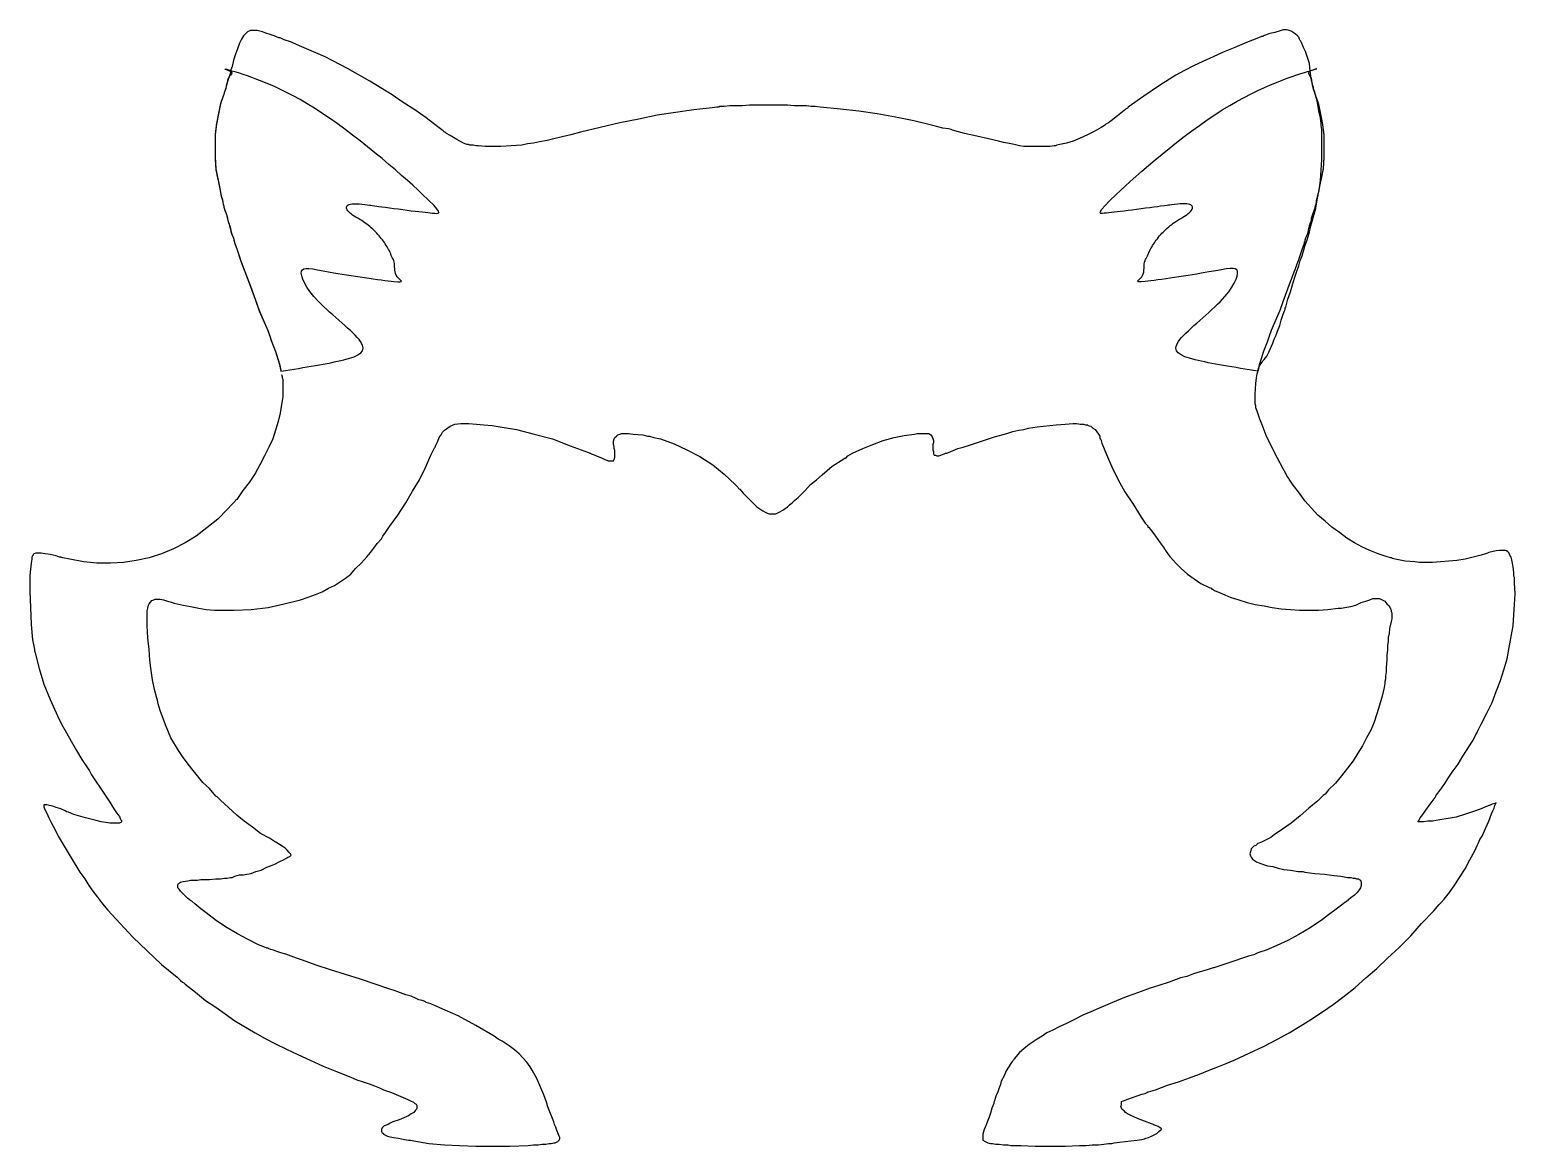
# Model space of a CAD drawing. Extents: x -102 to 19, y 4 to 421.
# Drawn here: x 10.628 to 14.275, y 5.602 to 8.343 of the extents above; entities that cross this region are included whole.
import ezdxf

# ---------------------------------------------------------------- set-up
doc = ezdxf.new("R2010")
doc.units = 0
doc.layers.add('PDF_Capa 1', color=7, linetype='CONTINUOUS')

msp = doc.modelspace()

# ---------------------------------------------------------------- linework, layer by layer
at = {"layer": 'PDF_Capa 1', "linetype": 'Continuous', "lineweight": 25}
msp.add_lwpolyline([(11.2463, 7.4968), (11.248, 7.4918), (11.248, 7.4885), (11.2497, 7.4851), (11.2497, 7.4801), (11.2497, 7.4618), (11.2497, 7.4418), (11.2463, 7.4235), (11.243, 7.4018), (11.238, 7.3818), (11.2313, 7.3601), (11.2247, 7.3385), (11.2147, 7.3185), (11.2047, 7.2968), (11.193, 7.2751), (11.1813, 7.2535), (11.1663, 7.2318), (11.1513, 7.2118), (11.1363, 7.1901), (11.133, 7.1885), (11.1313, 7.1851), (11.1247, 7.1785), (11.113, 7.1651), (11.0897, 7.1418), (11.063, 7.1201), (11.0363, 7.1001), (11.0097, 7.0835), (10.9813, 7.0685), (10.9513, 7.0568), (10.9213, 7.0468), (10.8897, 7.0401), (10.858, 7.0351), (10.8263, 7.0335), (10.793, 7.0335), (10.7597, 7.0368), (10.7263, 7.0435), (10.7097, 7.0468), (10.7047, 7.0485), (10.703, 7.0485), (10.7013, 7.0485), (10.693, 7.0518), (10.678, 7.0551), (10.6663, 7.0568), (10.6563, 7.0585), (10.648, 7.0585), (10.643, 7.0585), (10.638, 7.0568), (10.6363, 7.0551), (10.6363, 7.0535), (10.6347, 7.0518), (10.633, 7.0485), (10.633, 7.0435), (10.6313, 7.0335), (10.6297, 7.0185), (10.628, 7.0035), (10.628, 6.9851), (10.628, 6.9651), (10.6297, 6.9251), (10.6313, 6.8835), (10.633, 6.8635), (10.6347, 6.8451), (10.638, 6.8301), (10.6397, 6.8218), (10.6397, 6.8185), (10.6413, 6.8135), (10.6513, 6.7751), (10.663, 6.7368), (10.678, 6.6985), (10.6963, 6.6584), (10.7063, 6.6385), (10.718, 6.6168), (10.7297, 6.5968), (10.743, 6.5735), (10.7563, 6.5518), (10.7713, 6.5285), (10.7747, 6.5235), (10.7763, 6.5201), (10.7797, 6.5135), (10.788, 6.5018), (10.803, 6.4784), (10.818, 6.4568), (10.8247, 6.4468), (10.8297, 6.4385), (10.8347, 6.4301), (10.8397, 6.4234), (10.8447, 6.4168), (10.848, 6.4118), (10.8497, 6.4068), (10.8513, 6.4035), (10.853, 6.4018), (10.853, 6.3985), (10.8513, 6.3968), (10.848, 6.3951), (10.8413, 6.3951), (10.8347, 6.3951), (10.8247, 6.3951), (10.8147, 6.3968), (10.803, 6.3985), (10.7913, 6.4018), (10.7647, 6.4084), (10.7363, 6.4168), (10.723, 6.4218), (10.7197, 6.4234), (10.718, 6.4234), (10.7147, 6.4251), (10.7047, 6.4301), (10.693, 6.4335), (10.6847, 6.4368), (10.6763, 6.4385), (10.6697, 6.4401), (10.6647, 6.4401), (10.663, 6.4401), (10.663, 6.4385), (10.663, 6.4351), (10.6647, 6.4301), (10.6697, 6.4201), (10.6747, 6.4084), (10.6813, 6.3951), (10.6897, 6.3801), (10.698, 6.3635), (10.708, 6.3468), (10.7297, 6.3101), (10.7513, 6.2751), (10.763, 6.2585), (10.773, 6.2418), (10.783, 6.2284), (10.7947, 6.2134), (10.8063, 6.1968), (10.8197, 6.1818), (10.8497, 6.1485), (10.8813, 6.1151), (10.9163, 6.0818), (10.9513, 6.0484), (10.9897, 6.0168), (10.998, 6.0085), (11.003, 6.0051), (11.0063, 6.0035), (11.0097, 6.0001), (11.0347, 5.9801), (11.0597, 5.9601), (11.0847, 5.9435), (11.108, 5.9268), (11.1313, 5.9101), (11.1813, 5.8801), (11.2063, 5.8668), (11.2313, 5.8534), (11.258, 5.8401), (11.2863, 5.8268), (11.3163, 5.8135), (11.348, 5.7984), (11.3813, 5.7851), (11.4163, 5.7718), (11.4313, 5.7651), (11.4463, 5.7601), (11.4613, 5.7551), (11.4747, 5.7501), (11.4863, 5.7451), (11.4963, 5.7401), (11.5063, 5.7368), (11.5163, 5.7335), (11.533, 5.7268), (11.5447, 5.7218), (11.5563, 5.7168), (11.563, 5.7134), (11.5697, 5.7101), (11.573, 5.7068), (11.5763, 5.7051), (11.578, 5.7018), (11.578, 5.6985), (11.578, 5.6935), (11.5747, 5.6901), (11.5713, 5.6851), (11.5647, 5.6818), (11.558, 5.6768), (11.5463, 5.6718), (11.5347, 5.6668), (11.5197, 5.6618), (11.513, 5.6584), (11.508, 5.6551), (11.498, 5.6518), (11.493, 5.6468), (11.4913, 5.6434), (11.4913, 5.6385), (11.493, 5.6351), (11.4963, 5.6335), (11.4963, 5.6318), (11.4997, 5.6301), (11.5063, 5.6268), (11.513, 5.6251), (11.5213, 5.6235), (11.533, 5.6218), (11.548, 5.6184), (11.558, 5.6168), (11.563, 5.6168), (11.5713, 5.6151), (11.608, 5.6085), (11.6463, 5.6051), (11.683, 5.6034), (11.723, 5.6018), (11.763, 5.6018), (11.8063, 5.6018), (11.8513, 5.6034), (11.8647, 5.6051), (11.8763, 5.6051), (11.8863, 5.6068), (11.8947, 5.6068), (11.903, 5.6085), (11.908, 5.6085), (11.9147, 5.6101), (11.918, 5.6101), (11.9247, 5.6135), (11.928, 5.6168), (11.9297, 5.6201), (11.9297, 5.6218), (11.9297, 5.6235), (11.928, 5.6268), (11.9247, 5.6351), (11.9213, 5.6434), (11.9197, 5.6485), (11.9163, 5.6551), (11.9147, 5.6618), (11.9113, 5.6701), (11.903, 5.6901), (11.8997, 5.6985), (11.898, 5.7035), (11.898, 5.7051), (11.8963, 5.7101), (11.8897, 5.7284), (11.883, 5.7451), (11.878, 5.7568), (11.873, 5.7684), (11.8613, 5.7885), (11.8563, 5.7968), (11.848, 5.8085), (11.8397, 5.8185), (11.8297, 5.8285), (11.818, 5.8384), (11.8047, 5.8485), (11.788, 5.8601), (11.778, 5.8651), (11.768, 5.8718), (11.723, 5.8985), (11.6797, 5.9218), (11.6347, 5.9418), (11.613, 5.9518), (11.6013, 5.9551), (11.5997, 5.9568), (11.5963, 5.9585), (11.5913, 5.9601), (11.583, 5.9618), (11.5747, 5.9651), (11.5647, 5.9701), (11.5513, 5.9735), (11.538, 5.9784), (11.5247, 5.9835), (11.5097, 5.9885), (11.4763, 6.0001), (11.4397, 6.0118), (11.3663, 6.0351), (11.3313, 6.0468), (11.298, 6.0585), (11.283, 6.0635), (11.2697, 6.0685), (11.2563, 6.0735), (11.2447, 6.0768), (11.2347, 6.0801), (11.2263, 6.0835), (11.2197, 6.0851), (11.2147, 6.0868), (11.213, 6.0884), (11.2097, 6.0884), (11.203, 6.0918), (11.1897, 6.0968), (11.163, 6.1101), (11.138, 6.1235), (11.113, 6.1385), (11.0863, 6.1551), (11.0613, 6.1751), (11.048, 6.1851), (11.033, 6.1968), (11.0263, 6.2035), (11.023, 6.2051), (11.0213, 6.2068), (11.0163, 6.2101), (11.0097, 6.2168), (11.003, 6.2235), (10.998, 6.2284), (10.9947, 6.2335), (10.9913, 6.2368), (10.9913, 6.2401), (10.9913, 6.2434), (10.993, 6.2468), (10.998, 6.2501), (11.0047, 6.2518), (11.0163, 6.2535), (11.023, 6.2551), (11.0313, 6.2551), (11.0397, 6.2551), (11.048, 6.2568), (11.0697, 6.2568), (11.0847, 6.2585), (11.0963, 6.2585), (11.1063, 6.2601), (11.113, 6.2601), (11.1197, 6.2618), (11.1247, 6.2618), (11.128, 6.2635), (11.1313, 6.2651), (11.143, 6.2684), (11.148, 6.2684), (11.1497, 6.2684), (11.153, 6.2684), (11.1613, 6.2701), (11.1713, 6.2718), (11.183, 6.2768), (11.1963, 6.2801), (11.2097, 6.2868), (11.223, 6.2918), (11.2313, 6.2951), (11.2347, 6.2968), (11.2363, 6.2984), (11.2513, 6.3051), (11.2563, 6.3085), (11.2613, 6.3118), (11.2663, 6.3135), (11.268, 6.3151), (11.2697, 6.3168), (11.268, 6.3201), (11.2647, 6.3235), (11.2597, 6.3285), (11.2547, 6.3335), (11.248, 6.3384), (11.2347, 6.3468), (11.233, 6.3485), (11.2313, 6.3485), (11.2263, 6.3518), (11.2163, 6.3585), (11.1947, 6.3701), (11.1747, 6.3851), (11.1547, 6.4001), (11.1363, 6.4151), (11.1163, 6.4335), (11.0963, 6.4518), (11.0913, 6.4568), (11.088, 6.4601), (11.0847, 6.4618), (11.0697, 6.4801), (11.053, 6.4951), (11.0397, 6.5118), (11.0263, 6.5285), (11.0147, 6.5435), (11.003, 6.5585), (10.993, 6.5735), (10.9747, 6.6051), (10.9613, 6.6368), (10.948, 6.6718), (10.943, 6.6885), (10.9413, 6.6968), (10.9397, 6.7018), (10.9347, 6.7235), (10.9297, 6.7468), (10.9263, 6.7701), (10.923, 6.7951), (10.9213, 6.8218), (10.918, 6.8501), (10.9163, 6.8801), (10.9163, 6.8951), (10.9163, 6.9068), (10.9163, 6.9168), (10.918, 6.9235), (10.9197, 6.9301), (10.9213, 6.9335), (10.928, 6.9418), (10.933, 6.9435), (10.9363, 6.9451), (10.9413, 6.9451), (10.948, 6.9451), (10.9563, 6.9435), (10.9663, 6.9401), (10.973, 6.9385), (10.983, 6.9351), (11.0047, 6.9301), (11.023, 6.9268), (11.043, 6.9235), (11.0613, 6.9201), (11.0813, 6.9185), (11.103, 6.9185), (11.1147, 6.9185), (11.1197, 6.9185), (11.1297, 6.9185), (11.1713, 6.9201), (11.213, 6.9251), (11.253, 6.9335), (11.293, 6.9435), (11.3113, 6.9501), (11.3297, 6.9568), (11.3463, 6.9635), (11.3613, 6.9718), (11.3763, 6.9785), (11.3913, 6.9885), (11.403, 6.9968), (11.4163, 7.0068), (11.428, 7.0201), (11.4413, 7.0335), (11.4563, 7.0501), (11.4647, 7.0601), (11.473, 7.0701), (11.4813, 7.0818), (11.4913, 7.0935), (11.4947, 7.1001), (11.5013, 7.1085), (11.5113, 7.1235), (11.5313, 7.1518), (11.5513, 7.1818), (11.568, 7.2101), (11.5847, 7.2385), (11.5997, 7.2685), (11.613, 7.2985), (11.6197, 7.3135), (11.6213, 7.3168), (11.623, 7.3185), (11.6247, 7.3235), (11.6297, 7.3335), (11.633, 7.3418), (11.638, 7.3485), (11.6413, 7.3551), (11.6463, 7.3601), (11.6513, 7.3635), (11.6597, 7.3701), (11.6713, 7.3751), (11.6863, 7.3768), (11.6947, 7.3768), (11.698, 7.3768), (11.6997, 7.3768), (11.7013, 7.3768), (11.7063, 7.3768), (11.7247, 7.3751), (11.743, 7.3735), (11.763, 7.3718), (11.783, 7.3685), (11.823, 7.3618), (11.8663, 7.3501), (11.9113, 7.3385), (11.9547, 7.3218), (11.9997, 7.3051), (12.003, 7.3035), (12.0047, 7.3035), (12.0063, 7.3018), (12.0113, 7.3001), (12.0197, 7.2968), (12.033, 7.2918), (12.0397, 7.2885), (12.0447, 7.2868), (12.048, 7.2851), (12.0497, 7.2851), (12.053, 7.2851), (12.058, 7.2851), (12.0613, 7.2851), (12.063, 7.2885), (12.0647, 7.2935), (12.0647, 7.3001), (12.0647, 7.3101), (12.063, 7.3151), (12.063, 7.3185), (12.0613, 7.3268), (12.0613, 7.3335), (12.063, 7.3385), (12.0647, 7.3418), (12.068, 7.3451), (12.0713, 7.3485), (12.0763, 7.3501), (12.0813, 7.3518), (12.0897, 7.3518), (12.098, 7.3518), (12.1097, 7.3501), (12.133, 7.3485), (12.1447, 7.3451), (12.1463, 7.3451), (12.1497, 7.3451), (12.1597, 7.3418), (12.1763, 7.3385), (12.2097, 7.3268), (12.2413, 7.3118), (12.273, 7.2951), (12.3047, 7.2751), (12.333, 7.2518), (12.3597, 7.2268), (12.3663, 7.2201), (12.368, 7.2168), (12.3713, 7.2151), (12.3797, 7.2051), (12.388, 7.1968), (12.3947, 7.1901), (12.4013, 7.1835), (12.408, 7.1768), (12.413, 7.1718), (12.418, 7.1685), (12.428, 7.1618), (12.4363, 7.1568), (12.443, 7.1551), (12.4513, 7.1551), (12.4597, 7.1551), (12.468, 7.1585), (12.4763, 7.1635), (12.488, 7.1718), (12.493, 7.1768), (12.4997, 7.1818), (12.5063, 7.1885), (12.5147, 7.1951), (12.5313, 7.2118), (12.5447, 7.2268), (12.5597, 7.2385), (12.573, 7.2501), (12.598, 7.2718), (12.6263, 7.2901), (12.628, 7.2918), (12.6313, 7.2918), (12.6363, 7.2968), (12.648, 7.3035), (12.673, 7.3151), (12.698, 7.3251), (12.723, 7.3351), (12.7497, 7.3418), (12.7747, 7.3468), (12.7997, 7.3501), (12.8063, 7.3518), (12.8097, 7.3518), (12.8113, 7.3518), (12.8163, 7.3518), (12.823, 7.3518), (12.828, 7.3518), (12.833, 7.3518), (12.8347, 7.3518), (12.8397, 7.3485), (12.843, 7.3435), (12.8447, 7.3401), (12.8463, 7.3351), (12.8463, 7.3301), (12.8447, 7.3251), (12.8447, 7.3118), (12.8463, 7.3068), (12.8463, 7.3018), (12.848, 7.2985), (12.8513, 7.2985), (12.8547, 7.2968), (12.8597, 7.2968), (12.8647, 7.2985), (12.873, 7.3018), (12.8763, 7.3035), (12.878, 7.3035), (12.8797, 7.3035), (12.883, 7.3051), (12.8947, 7.3101), (12.9063, 7.3151), (12.9197, 7.3185), (12.9347, 7.3235), (12.9647, 7.3334), (12.9963, 7.3435), (13.0263, 7.3518), (13.0413, 7.3568), (13.0563, 7.3601), (13.068, 7.3618), (13.0797, 7.3651), (13.1013, 7.3684), (13.148, 7.3735), (13.1697, 7.3751), (13.1897, 7.3768), (13.198, 7.3768), (13.2063, 7.3751), (13.2147, 7.3751), (13.2197, 7.3735), (13.223, 7.3735), (13.2247, 7.3735), (13.2263, 7.3718), (13.233, 7.3701), (13.238, 7.3651), (13.243, 7.3618), (13.2513, 7.3501), (13.2547, 7.3451), (13.2547, 7.3418), (13.2547, 7.3401), (13.2563, 7.3385), (13.258, 7.3351), (13.2597, 7.3285), (13.2713, 7.3001), (13.2847, 7.2701), (13.2997, 7.2385), (13.3163, 7.2084), (13.3363, 7.1785), (13.3563, 7.1468), (13.3663, 7.1318), (13.373, 7.1251), (13.373, 7.1218), (13.3747, 7.1218), (13.3797, 7.1151), (13.3913, 7.1001), (13.403, 7.0834), (13.408, 7.0768), (13.413, 7.0701), (13.413, 7.0685), (13.4147, 7.0685), (13.4163, 7.0651), (13.4197, 7.0601), (13.4263, 7.0501), (13.4413, 7.0335), (13.4547, 7.0201), (13.4697, 7.0068), (13.4863, 6.9951), (13.503, 6.9835), (13.523, 6.9735), (13.528, 6.9718), (13.5297, 6.9701), (13.5313, 6.9701), (13.5363, 6.9668), (13.5563, 6.9584), (13.5747, 6.9501), (13.5963, 6.9435), (13.6163, 6.9368), (13.6363, 6.9318), (13.658, 6.9285), (13.678, 6.9251), (13.6997, 6.9218), (13.723, 6.9201), (13.7447, 6.9185), (13.768, 6.9185), (13.7913, 6.9185), (13.8147, 6.9201), (13.8397, 6.9235), (13.843, 6.9235), (13.8447, 6.9235), (13.8463, 6.9235), (13.848, 6.9235), (13.8563, 6.9251), (13.8713, 6.9268), (13.883, 6.9301), (13.8963, 6.9368), (13.908, 6.9401), (13.918, 6.9435), (13.9247, 6.9468), (13.928, 6.9468), (13.9313, 6.9468), (13.9347, 6.9468), (13.9413, 6.9468), (13.948, 6.9435), (13.9547, 6.9401), (13.9597, 6.9335), (13.9647, 6.9285), (13.968, 6.9218), (13.9697, 6.9185), (13.9697, 6.9151), (13.9713, 6.9118), (13.9713, 6.9018), (13.9713, 6.8968), (13.9697, 6.8901), (13.9663, 6.8735), (13.9647, 6.8601), (13.963, 6.8518), (13.963, 6.8418), (13.9613, 6.8318), (13.9613, 6.8201), (13.9597, 6.8085), (13.9597, 6.7968), (13.958, 6.7768), (13.958, 6.7668), (13.9563, 6.7568), (13.9563, 6.7485), (13.9547, 6.7434), (13.9547, 6.7418), (13.9547, 6.7385), (13.953, 6.7284), (13.948, 6.7068), (13.9413, 6.6851), (13.9347, 6.6635), (13.928, 6.6434), (13.9197, 6.6235), (13.9097, 6.6051), (13.8997, 6.5851), (13.888, 6.5668), (13.8763, 6.5484), (13.863, 6.5301), (13.848, 6.5118), (13.833, 6.4934), (13.8163, 6.4768), (13.808, 6.4668), (13.803, 6.4634), (13.8013, 6.4618), (13.7997, 6.4601), (13.7897, 6.4501), (13.768, 6.4318), (13.7463, 6.4135), (13.7247, 6.3951), (13.703, 6.3801), (13.683, 6.3668), (13.6747, 6.3601), (13.6647, 6.3551), (13.658, 6.3518), (13.6547, 6.3501), (13.6513, 6.3485), (13.643, 6.3451), (13.638, 6.3401), (13.633, 6.3384), (13.6297, 6.3351), (13.6263, 6.3318), (13.6247, 6.3251), (13.623, 6.3201), (13.6247, 6.3151), (13.6263, 6.3118), (13.6297, 6.3068), (13.6347, 6.3035), (13.6397, 6.3001), (13.648, 6.2968), (13.6563, 6.2935), (13.6663, 6.2901), (13.6797, 6.2885), (13.693, 6.2851), (13.7063, 6.2818), (13.723, 6.2801), (13.7413, 6.2768), (13.7463, 6.2768), (13.748, 6.2768), (13.7497, 6.2768), (13.753, 6.2768), (13.758, 6.2751), (13.783, 6.2718), (13.8063, 6.2701), (13.818, 6.2684), (13.8297, 6.2668), (13.8463, 6.2651), (13.863, 6.2618), (13.8713, 6.2618), (13.8763, 6.2601), (13.8813, 6.2601), (13.8847, 6.2585), (13.8897, 6.2585), (13.8913, 6.2568), (13.8947, 6.2551), (13.8963, 6.2501), (13.8963, 6.2468), (13.8963, 6.2418), (13.8947, 6.2368), (13.8913, 6.2318), (13.8863, 6.2251), (13.8797, 6.2185), (13.8713, 6.2118), (13.8597, 6.2018), (13.8563, 6.2001), (13.848, 6.1935), (13.8313, 6.1818), (13.8163, 6.1701), (13.8013, 6.1584), (13.7713, 6.1385), (13.743, 6.1218), (13.7163, 6.1068), (13.6897, 6.0951), (13.663, 6.0835), (13.648, 6.0785), (13.643, 6.0768), (13.6397, 6.0751), (13.633, 6.0718), (13.6197, 6.0685), (13.6047, 6.0635), (13.5863, 6.0568), (13.5497, 6.0451), (13.5397, 6.0418), (13.5347, 6.0401), (13.533, 6.0401), (13.528, 6.0385), (13.518, 6.0351), (13.5013, 6.0301), (13.4847, 6.0251), (13.468, 6.0184), (13.453, 6.0151), (13.4247, 6.0051), (13.3997, 5.9968), (13.378, 5.9901), (13.3563, 5.9818), (13.338, 5.9751), (13.3197, 5.9685), (13.2863, 5.9551), (13.2513, 5.9401), (13.233, 5.9318), (13.213, 5.9234), (13.193, 5.9135), (13.173, 5.9035), (13.1547, 5.8951), (13.1397, 5.8868), (13.1247, 5.8801), (13.113, 5.8718), (13.1013, 5.8651), (13.0913, 5.8585), (13.0813, 5.8518), (13.073, 5.8451), (13.058, 5.8318), (13.0447, 5.8168), (13.043, 5.8135), (13.0397, 5.8101), (13.0363, 5.8051), (13.0247, 5.7868), (13.0197, 5.7751), (13.013, 5.7618), (13.0113, 5.7535), (13.008, 5.7451), (13.0047, 5.7351), (12.9997, 5.7251), (12.9963, 5.7134), (12.9947, 5.7101), (12.9947, 5.7068), (12.9897, 5.6951), (12.9863, 5.6835), (12.983, 5.6734), (12.9797, 5.6651), (12.9763, 5.6568), (12.9747, 5.6518), (12.973, 5.6485), (12.9713, 5.6434), (12.968, 5.6318), (12.968, 5.6285), (12.968, 5.6235), (12.968, 5.6168), (12.973, 5.6135), (12.9763, 5.6118), (12.9797, 5.6101), (12.9863, 5.6085), (12.9913, 5.6085), (12.9997, 5.6068), (13.008, 5.6068), (13.018, 5.6051), (13.0297, 5.6051), (13.0363, 5.6034), (13.043, 5.6034), (13.0613, 5.6034), (13.0963, 5.6018), (13.1697, 5.6018), (13.2047, 5.6034), (13.2213, 5.6034), (13.2363, 5.6051), (13.2513, 5.6051), (13.2647, 5.6068), (13.2763, 5.6085), (13.278, 5.6085), (13.2797, 5.6085), (13.2847, 5.6085), (13.2897, 5.6101), (13.303, 5.6118), (13.3313, 5.6151), (13.3463, 5.6168), (13.358, 5.6184), (13.3647, 5.6201), (13.368, 5.6218), (13.3747, 5.6235), (13.3813, 5.6268), (13.3947, 5.6335), (13.3997, 5.6385), (13.4047, 5.6418), (13.4063, 5.6434), (13.4063, 5.6451), (13.403, 5.6468), (13.398, 5.6501), (13.3897, 5.6535), (13.388, 5.6535), (13.3863, 5.6551), (13.3813, 5.6568), (13.3647, 5.6635), (13.3513, 5.6685), (13.3397, 5.6734), (13.3297, 5.6785), (13.323, 5.6818), (13.318, 5.6851), (13.3147, 5.6885), (13.3097, 5.6918), (13.308, 5.6951), (13.3063, 5.7001), (13.308, 5.7035), (13.308, 5.7051), (13.308, 5.7101), (13.308, 5.7118), (13.313, 5.7134), (13.3213, 5.7168), (13.358, 5.7301), (13.3663, 5.7318), (13.3713, 5.7335), (13.373, 5.7351), (13.3747, 5.7351), (13.3913, 5.7401), (13.4213, 5.7518), (13.448, 5.7601), (13.4747, 5.7701), (13.4997, 5.7785), (13.523, 5.7885), (13.5447, 5.7968), (13.5647, 5.8051), (13.5847, 5.8135), (13.6213, 5.8301), (13.6563, 5.8468), (13.6913, 5.8651), (13.7197, 5.8801), (13.7463, 5.8968), (13.773, 5.9135), (13.8013, 5.9318), (13.828, 5.9501), (13.8547, 5.9701), (13.8813, 5.9918), (13.908, 6.0151), (13.9347, 6.0385), (13.9613, 6.0635), (13.9897, 6.0901), (14.018, 6.1184), (14.0447, 6.1485), (14.0747, 6.1801), (14.088, 6.1951), (14.093, 6.2001), (14.0997, 6.2085), (14.113, 6.2251), (14.1263, 6.2434), (14.138, 6.2618), (14.1513, 6.2834), (14.163, 6.3051), (14.1763, 6.3285), (14.1813, 6.3401), (14.1847, 6.3468), (14.188, 6.3551), (14.193, 6.3635), (14.2013, 6.3818), (14.2097, 6.4001), (14.2163, 6.4185), (14.2197, 6.4251), (14.223, 6.4318), (14.2247, 6.4385), (14.2263, 6.4418), (14.228, 6.4451), (14.2247, 6.4435), (14.218, 6.4418), (14.2113, 6.4385), (14.2097, 6.4385), (14.2063, 6.4368), (14.2013, 6.4351), (14.1913, 6.4301), (14.1697, 6.4234), (14.1497, 6.4168), (14.1297, 6.4101), (14.1097, 6.4068), (14.0897, 6.4035), (14.0713, 6.4001), (14.0663, 6.4001), (14.0647, 6.4001), (14.063, 6.4001), (14.0597, 6.4001), (14.0497, 6.3985), (14.0447, 6.3985), (14.0413, 6.3985), (14.038, 6.3985), (14.0363, 6.3985), (14.0363, 6.4001), (14.038, 6.4018), (14.0413, 6.4084), (14.048, 6.4168), (14.0547, 6.4268), (14.063, 6.4385), (14.073, 6.4518), (14.078, 6.4585), (14.0797, 6.4618), (14.0797, 6.4634), (14.0813, 6.4651), (14.0847, 6.4685), (14.0947, 6.4818), (14.103, 6.4951), (14.1113, 6.5085), (14.1197, 6.5201), (14.1347, 6.5401), (14.1463, 6.5601), (14.1697, 6.5968), (14.1797, 6.6151), (14.1797, 6.6168), (14.1813, 6.6168), (14.1813, 6.6184), (14.1847, 6.6251), (14.1913, 6.6385), (14.2047, 6.6651), (14.218, 6.6918), (14.228, 6.7185), (14.238, 6.7451), (14.2463, 6.7718), (14.2547, 6.7984), (14.2597, 6.8268), (14.2647, 6.8535), (14.2697, 6.8801), (14.2713, 6.9068), (14.273, 6.9318), (14.2747, 6.9584), (14.273, 6.9851), (14.273, 6.9985), (14.2713, 7.0018), (14.2713, 7.0035), (14.2713, 7.0051), (14.2713, 7.0118), (14.2697, 7.0235), (14.268, 7.0335), (14.2663, 7.0418), (14.2647, 7.0485), (14.2613, 7.0535), (14.2597, 7.0585), (14.2563, 7.0618), (14.253, 7.0635), (14.2497, 7.0651), (14.243, 7.0651), (14.2363, 7.0651), (14.228, 7.0635), (14.2097, 7.0601), (14.2063, 7.0585), (14.2013, 7.0568), (14.1913, 7.0535), (14.1713, 7.0485), (14.1513, 7.0435), (14.1313, 7.0401), (14.1113, 7.0385), (14.0913, 7.0368), (14.0713, 7.0351), (14.0613, 7.0351), (14.0547, 7.0351), (14.0397, 7.0351), (14.028, 7.0368), (14.0047, 7.0385), (13.9797, 7.0435), (13.973, 7.0451), (13.9713, 7.0468), (13.968, 7.0468), (13.958, 7.0501), (13.938, 7.0568), (13.918, 7.0651), (13.898, 7.0735), (13.8797, 7.0834), (13.8613, 7.0951), (13.843, 7.1085), (13.8247, 7.1218), (13.808, 7.1368), (13.7897, 7.1518), (13.7747, 7.1685), (13.758, 7.1868), (13.7447, 7.2051), (13.7297, 7.2251), (13.723, 7.2351), (13.7197, 7.2401), (13.718, 7.2434), (13.7163, 7.2434), (13.7113, 7.2535), (13.7047, 7.2651), (13.6913, 7.2918), (13.6763, 7.3201), (13.663, 7.3468), (13.653, 7.3735), (13.648, 7.3868), (13.6447, 7.3968), (13.6413, 7.4068), (13.638, 7.4151), (13.638, 7.4185), (13.638, 7.4201), (13.6363, 7.4251), (13.6363, 7.4368), (13.6363, 7.4485), (13.638, 7.4751), (13.6397, 7.4885), (13.6413, 7.4985), (13.643, 7.5035), (13.643, 7.5068), (13.6447, 7.5118), (13.648, 7.5201), (13.653, 7.5268), (13.6547, 7.5301), (13.6563, 7.5318), (13.658, 7.5335), (13.6647, 7.5418), (13.6697, 7.5518), (13.6763, 7.5668), (13.6797, 7.5735), (13.683, 7.5834), (13.688, 7.5935), (13.6913, 7.6035), (13.6963, 7.6168), (13.6997, 7.6301), (13.7047, 7.6451), (13.708, 7.6535), (13.7097, 7.6568), (13.7097, 7.6585), (13.7097, 7.6601), (13.7113, 7.6618), (13.7163, 7.6818), (13.723, 7.7001), (13.728, 7.7168), (13.733, 7.7335), (13.738, 7.7485), (13.743, 7.7635), (13.7463, 7.7768), (13.7513, 7.7885), (13.758, 7.8118), (13.7647, 7.8301), (13.7697, 7.8468), (13.773, 7.8618), (13.7763, 7.8735), (13.7797, 7.8851), (13.7847, 7.9051), (13.788, 7.9251), (13.7897, 7.9368), (13.793, 7.9485), (13.7963, 7.9735), (13.798, 7.9985), (13.7997, 8.0251), (13.7997, 8.0501), (13.7997, 8.0751), (13.7997, 8.0985), (13.798, 8.1085), (13.798, 8.1135), (13.7963, 8.1268), (13.793, 8.1401), (13.788, 8.1685), (13.7847, 8.1801), (13.7813, 8.1935), (13.7797, 8.1985), (13.7797, 8.2001), (13.7797, 8.2018), (13.778, 8.2068), (13.7747, 8.2185), (13.773, 8.2301), (13.7713, 8.2418), (13.7697, 8.2601), (13.763, 8.2801), (13.7597, 8.2901), (13.7547, 8.3001), (13.7497, 8.3118), (13.748, 8.3151), (13.7463, 8.3168), (13.7447, 8.3201), (13.743, 8.3251), (13.7397, 8.3285), (13.7347, 8.3335), (13.7297, 8.3368), (13.728, 8.3385), (13.7247, 8.3401), (13.7197, 8.3418), (13.713, 8.3435), (13.7047, 8.3435), (13.6947, 8.3401), (13.6847, 8.3368), (13.6763, 8.3351), (13.6697, 8.3335), (13.6613, 8.3301), (13.6563, 8.3285), (13.6547, 8.3268), (13.6513, 8.3268), (13.6447, 8.3235), (13.6147, 8.3118), (13.5863, 8.3001), (13.558, 8.2885), (13.533, 8.2768), (13.508, 8.2651), (13.4847, 8.2551), (13.463, 8.2434), (13.4413, 8.2318), (13.4013, 8.2068), (13.363, 8.1801), (13.3247, 8.1535), (13.323, 8.1501), (13.3213, 8.1501), (13.318, 8.1485), (13.3147, 8.1451), (13.298, 8.1318), (13.283, 8.1201), (13.2763, 8.1151), (13.2697, 8.1118), (13.268, 8.1101), (13.2663, 8.1085), (13.258, 8.1035), (13.2413, 8.0935), (13.2247, 8.0851), (13.2063, 8.0768), (13.1897, 8.0701), (13.173, 8.0651), (13.1563, 8.0618), (13.1497, 8.0601), (13.1463, 8.0585), (13.143, 8.0585), (13.133, 8.0568), (13.1197, 8.0568), (13.093, 8.0568), (13.0797, 8.0568), (13.068, 8.0568), (13.058, 8.0585), (13.0513, 8.0601), (13.0447, 8.0618), (13.0363, 8.0635), (13.028, 8.0651), (13.018, 8.0668), (13.0063, 8.0701), (12.9813, 8.0751), (12.953, 8.0818), (12.923, 8.0885), (12.893, 8.0968), (12.8897, 8.0985), (12.883, 8.1001), (12.8697, 8.1018), (12.8447, 8.1085), (12.798, 8.1201), (12.753, 8.1285), (12.708, 8.1368), (12.663, 8.1435), (12.618, 8.1485), (12.568, 8.1535), (12.5563, 8.1551), (12.5497, 8.1551), (12.5463, 8.1551), (12.5347, 8.1568), (12.5197, 8.1568), (12.5047, 8.1568), (12.488, 8.1585), (12.4697, 8.1585), (12.3947, 8.1585), (12.378, 8.1568), (12.3613, 8.1568), (12.3463, 8.1568), (12.333, 8.1551), (12.3213, 8.1551), (12.3197, 8.1535), (12.3163, 8.1535), (12.3147, 8.1535), (12.303, 8.1518), (12.258, 8.1468), (12.213, 8.1401), (12.168, 8.1335), (12.123, 8.1235), (12.0763, 8.1151), (12.028, 8.1035), (11.9797, 8.0918), (11.9563, 8.0851), (11.9347, 8.0801), (11.9147, 8.0751), (11.898, 8.0718), (11.8797, 8.0685), (11.8647, 8.0651), (11.8497, 8.0635), (11.8363, 8.0601), (11.8097, 8.0585), (11.7847, 8.0568), (11.7597, 8.0568), (11.7563, 8.0568), (11.7547, 8.0568), (11.7513, 8.0568), (11.7463, 8.0568), (11.7297, 8.0585), (11.723, 8.0585), (11.7163, 8.0601), (11.7113, 8.0601), (11.708, 8.0601), (11.7047, 8.0618), (11.7013, 8.0618), (11.693, 8.0651), (11.6763, 8.0735), (11.6597, 8.0835), (11.6513, 8.0885), (11.648, 8.0918), (11.6463, 8.0918), (11.6447, 8.0935), (11.643, 8.0951), (11.6297, 8.1051), (11.6013, 8.1268), (11.573, 8.1468), (11.5447, 8.1651), (11.518, 8.1835), (11.463, 8.2168), (11.408, 8.2485), (11.353, 8.2768), (11.2963, 8.3018), (11.268, 8.3135), (11.253, 8.3185), (11.2463, 8.3218), (11.243, 8.3235), (11.2413, 8.3235), (11.2397, 8.3235), (11.228, 8.3285), (11.218, 8.3318), (11.208, 8.3351), (11.1997, 8.3385), (11.193, 8.3401), (11.1863, 8.3418), (11.1813, 8.3418), (11.1763, 8.3418), (11.1697, 8.3418), (11.163, 8.3385), (11.158, 8.3335), (11.153, 8.3285), (11.148, 8.3201), (11.143, 8.3101), (11.138, 8.2968), (11.133, 8.2835), (11.128, 8.2685), (11.1247, 8.2535), (11.1213, 8.2451), (11.1213, 8.2401), (11.1113, 8.2085), (11.1097, 8.2001), (11.108, 8.1951), (11.1063, 8.1918), (11.1047, 8.1851), (11.0963, 8.1618), (11.0913, 8.1368), (11.0863, 8.1118), (11.083, 8.0851), (11.083, 8.0568), (11.083, 8.0301), (11.0847, 8.0018), (11.088, 7.9851), (11.0913, 7.9701), (11.0947, 7.9535), (11.098, 7.9351), (11.1013, 7.9251), (11.103, 7.9151), (11.1063, 7.9018), (11.1113, 7.8901), (11.1147, 7.8751), (11.1197, 7.8585), (11.1213, 7.8501), (11.123, 7.8435), (11.128, 7.8318), (11.1313, 7.8185), (11.1363, 7.8051), (11.1463, 7.7751), (11.1697, 7.7135), (11.1813, 7.6818), (11.1913, 7.6535), (11.213, 7.6035), (11.2213, 7.5785), (11.2313, 7.5535), (11.238, 7.5318), (11.2413, 7.5218), (11.243, 7.5135), (11.2447, 7.5051)], dxfattribs=at)
for points in [[(11.2447, 7.5051), (11.2441, 7.5079), (11.2436, 7.5107), (11.243, 7.5135), (11.2424, 7.5162), (11.2419, 7.519), (11.2413, 7.5218), (11.2402, 7.5251), (11.2391, 7.5285), (11.238, 7.5318), (11.2358, 7.539), (11.2336, 7.5462), (11.2313, 7.5535), (11.228, 7.5618), (11.2247, 7.5701), (11.2213, 7.5785), (11.2186, 7.5868), (11.2158, 7.5951), (11.213, 7.6035), (11.2058, 7.6201), (11.1986, 7.6368), (11.1913, 7.6535), (11.188, 7.6629), (11.1847, 7.6723), (11.1813, 7.6818), (11.1774, 7.6923), (11.1736, 7.7029), (11.1697, 7.7135), (11.1619, 7.734), (11.1541, 7.7546), (11.1463, 7.7751), (11.143, 7.7851), (11.1397, 7.7951), (11.1363, 7.8051), (11.1347, 7.8096), (11.133, 7.814), (11.1313, 7.8185), (11.1302, 7.8229), (11.1291, 7.8273), (11.128, 7.8318), (11.1263, 7.8357), (11.1247, 7.8396), (11.123, 7.8435), (11.1224, 7.8457), (11.1219, 7.8479), (11.1213, 7.8501), (11.1208, 7.8529), (11.1202, 7.8557), (11.1197, 7.8585), (11.118, 7.864), (11.1163, 7.8696), (11.1147, 7.8751), (11.1136, 7.8801), (11.1124, 7.8851), (11.1113, 7.8901), (11.1097, 7.894), (11.108, 7.8979), (11.1063, 7.9018), (11.1052, 7.9062), (11.1041, 7.9107), (11.103, 7.9151), (11.1024, 7.9185), (11.1019, 7.9218), (11.1013, 7.9251), (11.1002, 7.9285), (11.0991, 7.9318), (11.098, 7.9351), (11.0969, 7.9412), (11.0958, 7.9473), (11.0947, 7.9535), (11.0936, 7.959), (11.0924, 7.9646), (11.0913, 7.9701), (11.0902, 7.9751), (11.0891, 7.9801), (11.088, 7.9851), (11.0869, 7.9907), (11.0858, 7.9962), (11.0847, 8.0018), (11.0841, 8.0112), (11.0836, 8.0207), (11.083, 8.0301), (11.083, 8.039), (11.083, 8.0479), (11.083, 8.0568), (11.083, 8.0662), (11.083, 8.0757), (11.083, 8.0851), (11.0841, 8.094), (11.0852, 8.1029), (11.0863, 8.1118), (11.088, 8.1201), (11.0897, 8.1285), (11.0913, 8.1368), (11.093, 8.1451), (11.0947, 8.1535), (11.0963, 8.1618), (11.0991, 8.1696), (11.1019, 8.1773), (11.1047, 8.1851), (11.1052, 8.1873), (11.1058, 8.1896), (11.1063, 8.1918), (11.1069, 8.1929), (11.1074, 8.194), (11.108, 8.1951), (11.1086, 8.1968), (11.1091, 8.1985), (11.1097, 8.2001), (11.1102, 8.2029), (11.1108, 8.2057), (11.1113, 8.2085), (11.1147, 8.219), (11.118, 8.2296), (11.1213, 8.2401), (11.1213, 8.2413), (11.1213, 8.2424), (11.1213, 8.2436), (11.2782, 8.2229), (11.5529, 7.982), (11.598, 7.9335), (11.6434, 7.8846), (11.6259, 7.8882), (11.5813, 7.8968), (11.5358, 7.9029), (11.4902, 7.909), (11.4447, 7.9151), (11.3829, 7.9223), (11.4062, 7.8945), (11.4313, 7.8818), (11.4847, 7.851), (11.5101, 7.8099), (11.523, 7.7701), (11.5359, 7.7303), (11.5314, 7.7225), (11.5097, 7.7251), (11.4671, 7.7308), (11.4248, 7.7375), (11.3826, 7.7452), (11.3363, 7.7537), (11.1812, 7.7915), (11.4119, 7.6141), (11.4782, 7.5597), (11.4335, 7.5218), (11.2447, 7.5051)], [(13.643, 7.5051), (13.6436, 7.5079), (13.6441, 7.5107), (13.6447, 7.5135), (13.6452, 7.5162), (13.6458, 7.519), (13.6463, 7.5218), (13.6474, 7.5251), (13.6486, 7.5285), (13.6497, 7.5318), (13.6519, 7.539), (13.6541, 7.5462), (13.6563, 7.5535), (13.6597, 7.5618), (13.663, 7.5701), (13.6663, 7.5785), (13.6691, 7.5868), (13.6719, 7.5951), (13.6747, 7.6035), (13.6819, 7.6201), (13.6891, 7.6368), (13.6963, 7.6535), (13.6997, 7.6629), (13.703, 7.6723), (13.7063, 7.6818), (13.7102, 7.6923), (13.7141, 7.7029), (13.718, 7.7135), (13.7258, 7.734), (13.7336, 7.7546), (13.7413, 7.7751), (13.7447, 7.7851), (13.748, 7.7951), (13.7513, 7.8051), (13.753, 7.8096), (13.7547, 7.814), (13.7563, 7.8185), (13.7574, 7.8229), (13.7586, 7.8273), (13.7597, 7.8318), (13.7613, 7.8357), (13.763, 7.8396), (13.7647, 7.8435), (13.7652, 7.8457), (13.7658, 7.8479), (13.7663, 7.8501), (13.7669, 7.8529), (13.7674, 7.8557), (13.768, 7.8585), (13.7697, 7.864), (13.7713, 7.8696), (13.773, 7.8751), (13.7741, 7.8801), (13.7752, 7.8851), (13.7763, 7.8901), (13.778, 7.894), (13.7797, 7.8979), (13.7813, 7.9018), (13.7824, 7.9062), (13.7836, 7.9107), (13.7847, 7.9151), (13.7852, 7.9185), (13.7858, 7.9218), (13.7863, 7.9251), (13.7874, 7.9285), (13.7886, 7.9318), (13.7897, 7.9351), (13.7908, 7.9412), (13.7919, 7.9473), (13.793, 7.9535), (13.7941, 7.959), (13.7952, 7.9646), (13.7963, 7.9701), (13.7974, 7.9751), (13.7986, 7.9801), (13.7997, 7.9851), (13.8008, 7.9907), (13.8019, 7.9962), (13.803, 8.0018), (13.8036, 8.0112), (13.8041, 8.0207), (13.8047, 8.0301), (13.8047, 8.039), (13.8047, 8.0479), (13.8047, 8.0568), (13.8047, 8.0662), (13.8047, 8.0757), (13.8047, 8.0851), (13.8036, 8.094), (13.8024, 8.1029), (13.8013, 8.1118), (13.7997, 8.1201), (13.798, 8.1285), (13.7963, 8.1368), (13.7947, 8.1451), (13.793, 8.1535), (13.7913, 8.1618), (13.7886, 8.1696), (13.7858, 8.1773), (13.783, 8.1851), (13.7824, 8.1873), (13.7819, 8.1896), (13.7813, 8.1918), (13.7808, 8.1929), (13.7802, 8.194), (13.7797, 8.1951), (13.7791, 8.1968), (13.7786, 8.1985), (13.778, 8.2001), (13.7774, 8.2029), (13.7769, 8.2057), (13.7763, 8.2085), (13.773, 8.219), (13.7697, 8.2296), (13.7715, 8.2409), (13.7713, 8.2418), (13.7713, 8.2418), (13.7712, 8.2435), (13.6095, 8.2229), (13.3348, 7.982), (13.2897, 7.9335), (13.2443, 7.8846), (13.2618, 7.8882), (13.3063, 7.8968), (13.3519, 7.9029), (13.3974, 7.909), (13.443, 7.9151), (13.5047, 7.9223), (13.4814, 7.8945), (13.4563, 7.8818), (13.403, 7.851), (13.3775, 7.8099), (13.3647, 7.7701), (13.3518, 7.7303), (13.3563, 7.7225), (13.378, 7.7251), (13.4205, 7.7308), (13.4629, 7.7375), (13.5051, 7.7452), (13.5514, 7.7537), (13.7065, 7.7915), (13.4758, 7.6141), (13.4095, 7.5597), (13.4542, 7.5218), (13.643, 7.5051)]]:
    msp.add_rational_spline(points, [1, 1, 1, 1, 1, 1, 1, 1, 1, 1, 1, 1, 1, 1, 1, 1, 1, 1, 1, 1, 1, 1, 1, 1, 1, 1, 1, 1, 1, 1, 1, 1, 1, 1, 1, 1, 1, 1, 1, 1, 1, 1, 1, 1, 1, 1, 1, 1, 1, 1, 1, 1, 1, 1, 1, 1, 1, 1, 1, 1, 1, 1, 1, 1, 1, 1, 1, 1, 1, 1, 1, 1, 1, 1, 1, 1, 1, 1, 1, 1, 1, 1, 1, 1, 1, 1, 1, 1, 1, 1, 1, 1, 1, 1, 1, 1, 1, 1, 1, 1, 1, 1, 1, 1, 1, 1, 1, 1, 1, 1, 1, 1, 1, 1, 1, 1, 1, 1, 1, 1, 1, 1, 1, 1, 1, 1, 1, 1, 1, 1, 1, 1, 1, 1, 1, 1, 0.999803174905, 0.999803174905, 1, 1, 1, 1, 1, 1, 1], degree=3, knots=[0, 0, 0, 0, 1, 1, 1, 2, 2, 2, 3, 3, 3, 4, 4, 4, 5, 5, 5, 6, 6, 6, 7, 7, 7, 8, 8, 8, 9, 9, 9, 10, 10, 10, 11, 11, 11, 12, 12, 12, 13, 13, 13, 14, 14, 14, 15, 15, 15, 16, 16, 16, 17, 17, 17, 18, 18, 18, 19, 19, 19, 20, 20, 20, 21, 21, 21, 22, 22, 22, 23, 23, 23, 24, 24, 24, 25, 25, 25, 26, 26, 26, 27, 27, 27, 28, 28, 28, 29, 29, 29, 30, 30, 30, 31, 31, 31, 32, 32, 32, 33, 33, 33, 34, 34, 34, 35, 35, 35, 36, 36, 36, 37, 37, 37, 38, 38, 38, 39, 39, 39, 39.993921, 39.993921, 39.993921, 40.993921, 40.993921, 40.993921, 41.993921, 41.993921, 41.993921, 42.993921, 42.993921, 42.993921, 43.993921, 43.993921, 43.993921, 44.993921, 44.993921, 44.993921, 45.042521, 45.042521, 45.042521, 46.042521, 46.042521, 46.042521, 47.040993, 47.040993, 47.040993, 47.040993], dxfattribs=at)

doc.saveas('drawing.dxf')
